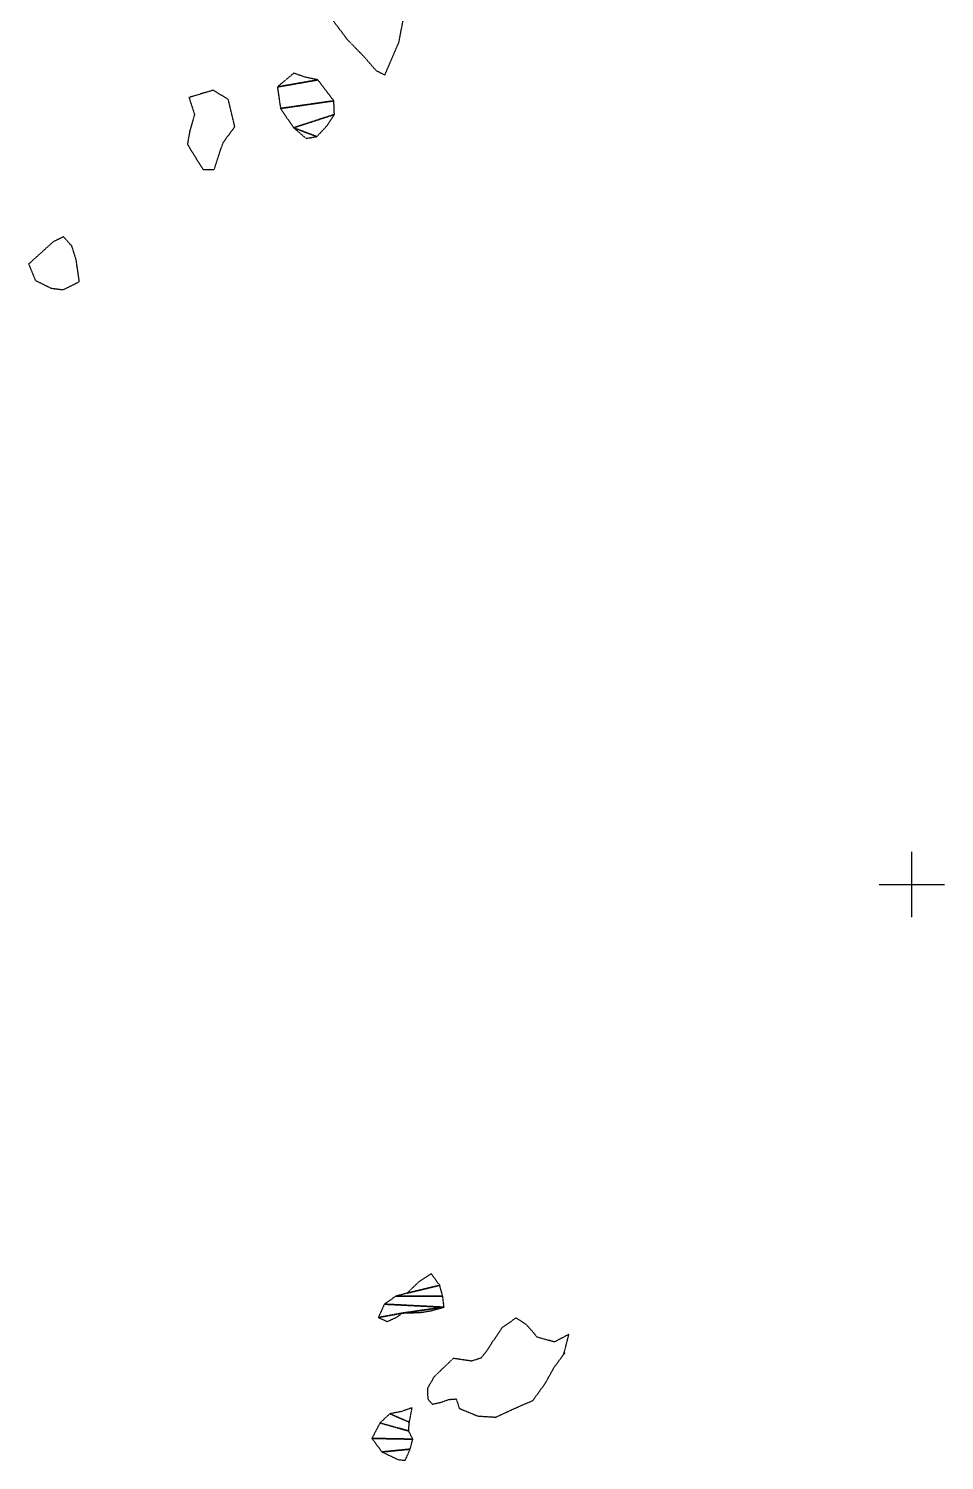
# Model space of a CAD drawing. Header units: metres. Extents: x 615331 to 657292, y 1301217 to 1321009.
# Drawn here: x 618613 to 619175, y 1309775 to 1310654 of the extents above; entities that cross this region are included whole.
import ezdxf

# ---------------------------------------------------------------- set-up
doc = ezdxf.new("R2010")
doc.units = ezdxf.units.M
doc.linetypes.add('HIDDEN', pattern=[0.375, 0.25, -0.125])
doc.layers.add('3', color=7, linetype='Continuous')
doc.layers.add('42', color=7, linetype='Continuous')

# ---------------------------------------------------------------- blocks, each defined once
blk = doc.blocks.new('COORD')
at = {"layer": '42', "color": 2, "linetype": 'Continuous'}
for p, q in [((0, -2), (0, 2)), ((-2, 0), (2, 0))]:
    blk.add_line(p, q, dxfattribs=at)
blk = doc.blocks.new('COORD$')
at = {"layer": '42', "color": 2, "linetype": 'Continuous'}
blk.add_blockref('COORD', (0, 0), dxfattribs=at)

msp = doc.modelspace()

# ---------------------------------------------------------------- linework, layer by layer
at = {"layer": '3', "color": 30, "linetype": 'HIDDEN'}
msp.add_line((618941.11336, 1309840.05856), (618944.28036, 1309852.37256), dxfattribs=at)
for points in [[(618798.13336, 1310660.76356), (618808.19236, 1310647.41156), (618818.21636, 1310637.10756), (618825.93636, 1310628.30256), (618831.30236, 1310625.56856), (618839.96136, 1310645.74156), (618842.59836, 1310659.49356)], [(618711.06336, 1310611.74356), (618714.48436, 1310601.36456), (618711.55336, 1310591.16756), (618710.12236, 1310583.01956), (618715.55736, 1310574.18856), (618719.69636, 1310567.62956), (618726.55636, 1310567.45356), (618730.23536, 1310578.92956), (618732.20536, 1310584.28856), (618739.20936, 1310593.77056), (618735.20836, 1310610.49456), (618725.99836, 1310616.23356), (618711.06336, 1310611.74356)], [(618612.66436, 1310509.48756), (618616.84436, 1310499.37156), (618626.55036, 1310494.65456), (618633.92636, 1310493.72256), (618643.77636, 1310498.66256), (618641.84436, 1310512.10856), (618639.20936, 1310520.46356), (618634.06236, 1310526.24856), (618627.74836, 1310523.12756), (618612.66436, 1310509.48756)], [(618944.28036, 1309852.37256), (618935.44336, 1309847.69756), (618924.74136, 1309850.62456), (618922.16436, 1309853.89756), (618918.04836, 1309858.42456), (618911.90736, 1309862.42056), (618903.33836, 1309856.47756), (618896.84336, 1309847.00156), (618894.35036, 1309842.90756), (618890.34436, 1309837.78056), (618884.52336, 1309835.93456), (618873.32836, 1309837.58556), (618870.06236, 1309834.49956), (618861.52036, 1309826.27056), (618857.53536, 1309819.36456), (618857.61036, 1309812.75856), (618860.44236, 1309809.48756), (618865.50936, 1309810.56156), (618870.56836, 1309812.39856), (618875.13736, 1309812.70456), (618876.98136, 1309806.88156), (618888.46536, 1309802.18556), (618899.39436, 1309801.54756), (618913.03936, 1309807.80256), (618922.13836, 1309811.71756), (618929.88936, 1309822.47856), (618935.11536, 1309831.93956), (618940.36736, 1309839.11456), (618941.85936, 1309841.00256)]]:
    msp.add_lwpolyline(points, dxfattribs=at)

# ---------------------------------------------------------------- block references
at = {"layer": '42', "color": 1, "linetype": 'Continuous', "xscale": 10, "yscale": 10}
msp.add_blockref('COORD$', (619154.73736, 1310128.56856), dxfattribs=at)

# ---------------------------------------------------------------- meshes
at = {"layer": '3', "color": 30, "linetype": 'HIDDEN'}
mesh = msp.add_polyface(dxfattribs=at)
corners = [(618790.18836, 1310622.55756), (618765.34636, 1310618.20856), (618799.98736, 1310609.71056), (618767.27436, 1310605.01756), (618800.33736, 1310601.32956), (618775.28436, 1310593.16656), (618789.57036, 1310587.73956), (618775.40936, 1310626.70856), (618782.29536, 1310624.24656), (618795.59336, 1310594.16056), (618782.97836, 1310586.64756)]
mesh.append_faces([[corners[k] for k in face] for face in [(1, 0, 8, 7), (6, 5, 10)]], dxfattribs={"vtx0": -1, "color": 30})
mesh.append_faces([[corners[k] for k in face] for face in [(4, 5, 6, 9)]], dxfattribs={"vtx0": -1, "vtx1": -1, "color": 30})
mesh.append_faces([[corners[k] for k in face] for face in [(0, 1, 3, 2), (2, 3, 5, 4)]], dxfattribs={"vtx0": -1, "vtx2": -1, "color": 30})
mesh = msp.add_polyface(dxfattribs=at)
corners = [(618864.99536, 1309882.47656), (618844.93036, 1309877.66256), (618866.79536, 1309875.87956), (618838.09336, 1309875.80556), (618867.63536, 1309869.02856), (618831.03836, 1309870.89656), (618842.02236, 1309865.43256), (618827.32136, 1309862.72356), (618832.68336, 1309860.24356), (618838.49636, 1309862.85156), (618853.44836, 1309865.81756), (618860.03936, 1309866.90856), (618859.83536, 1309889.53056), (618852.21736, 1309884.60656)]
mesh.append_faces([[corners[k] for k in face] for face in [(1, 0, 12, 13), (4, 6, 10, 11), (6, 7, 8, 9)]], dxfattribs={"vtx0": -1, "color": 30})
mesh.append_faces([[corners[k] for k in face] for face in [(0, 1, 3, 2), (2, 3, 5, 4)]], dxfattribs={"vtx0": -1, "vtx2": -1, "color": 30})
mesh.append_faces([[corners[k] for k in face] for face in [(4, 5, 7, 6)]], dxfattribs={"vtx0": -1, "vtx2": -1, "vtx3": -1, "color": 30})
mesh = msp.add_polyface(dxfattribs=at)
corners = [(618846.34436, 1309798.40056), (618834.34736, 1309803.59856), (618845.89736, 1309793.05856), (618828.31536, 1309797.93956), (618848.49536, 1309788.00656), (618823.34436, 1309788.48156), (618846.78736, 1309781.88856), (618829.53536, 1309780.16656), (618843.81836, 1309774.99456), (618839.49436, 1309775.45356), (618841.44336, 1309804.95056), (618848.02036, 1309807.31256)]
mesh.append_faces([[corners[k] for k in face] for face in [(1, 0, 11, 10), (6, 7, 9, 8)]], dxfattribs={"vtx0": -1, "color": 30})
mesh.append_faces([[corners[k] for k in face] for face in [(0, 1, 3, 2), (2, 3, 5, 4), (4, 5, 7, 6)]], dxfattribs={"vtx0": -1, "vtx2": -1, "color": 30})

doc.saveas('drawing.dxf')
